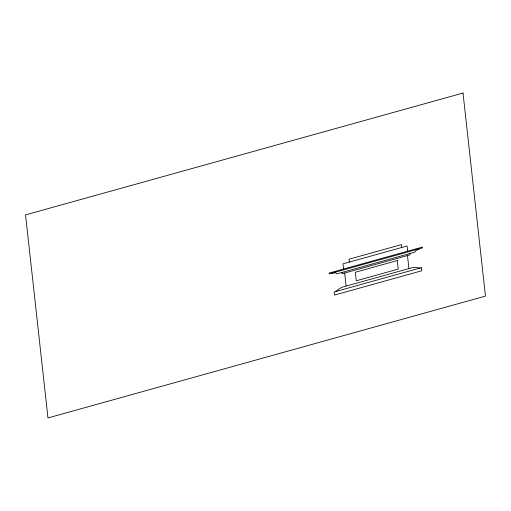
<?xml version="1.0" encoding="UTF-8"?>
<svg xmlns="http://www.w3.org/2000/svg" width="511" height="511" viewBox="0 0 511 511"><rect width="100%" height="100%" fill="white"/><g stroke="black" fill="none" stroke-linecap="round" stroke-linejoin="round"><path stroke-width="0.77" d="M335.58 291.577L339.751 288.447A12.539 3.698 -16.5 0 1 342.645 287.061L412.39 267.636A12.539 3.698 -16.5 0 1 415.411 267.374L420.004 268.064M419.582 248.704L416.382 250.307A6.669 1.967 -16.5 0 0 415.354 251.15L414.894 252.134L336.966 273.839L336.321 273.161A6.669 1.967 -16.5 0 0 335.178 272.925L331.824 273.142M409.867 253.533L410.014 254.836L342.134 273.73L341.993 272.44M407.663 251.182L407.088 245.983L342.99 263.836L343.564 269.035M407.478 255.538L408.889 268.313M401.755 247.471L401.435 244.603L349.039 259.198L349.352 262.066M344.67 273.021L346.081 285.802M463.03 93.047L25.55 214.895L47.97 417.953L485.45 296.105L463.03 93.047M422.131 247.152L329.097 273.066L329.186 273.877L422.22 247.969L422.131 247.152M397.283 260.565L355.337 272.242L356.276 280.782L398.222 269.093L397.283 260.565M421.447 267.662L334.13 291.985L334.475 295.077L421.792 270.76L421.447 267.662"/></g></svg>
